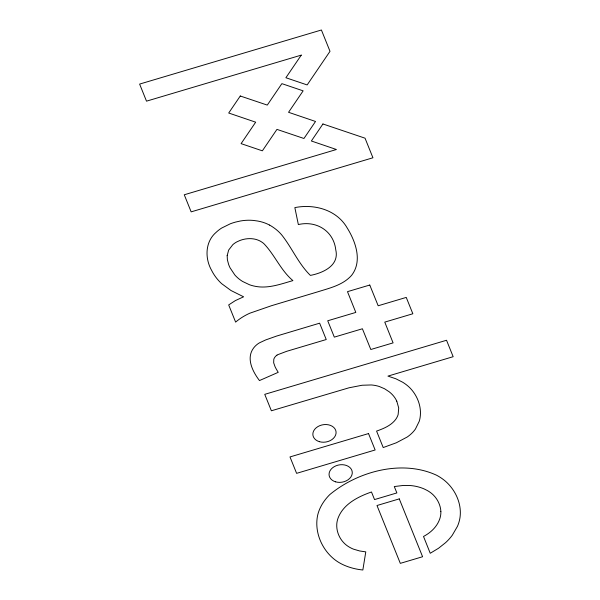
<?xml version="1.0" encoding="UTF-8"?>
<svg xmlns="http://www.w3.org/2000/svg" width="600" height="600" viewBox="0 0 600 600"><rect width="100%" height="100%" fill="white"/><g stroke="black" fill="none" stroke-linecap="round" stroke-linejoin="round"><path stroke-width="0.9" d="M396.787 401.197L398.715 408L398.145 414.518A23.625 17.692 -9.5 0 1 395.647 419.482C391.013 425.588 383.587 428.625 376.575 431.085L383.212 447.555L396.33 442.778L407.153 437.048A34.537 25.867 -9.5 0 0 410.295 434.647A33.742 25.275 -9.5 0 0 415.425 429.06L419.197 421.395A45.877 34.358 -9.5 0 0 420.075 417.765C421.808 407.107 417.623 395.918 410.25 388.215A49.927 37.395 -9.5 0 0 402.795 382.298L395.918 378.803L387.938 376.103L453.165 356.7L446.535 340.26L264.75 394.342L271.38 410.783L349.043 387.787L362.093 385.245L371.272 384.96A29.497 22.095 -9.5 0 1 379.298 386.505L384.518 388.732L389.22 391.808A37.845 28.35 -9.5 0 1 396.795 401.19M276.968 355.132A9.953 7.455 -9.5 0 0 273.803 359.272L273.668 362.798L275.1 366.832A78.18 58.552 -9.5 0 0 276.998 370.305L278.228 372.33L259.47 380.565C252.757 371.752 245.903 358.478 253.478 348.188A20.962 15.697 -9.5 0 1 257.355 344.25A16.508 12.367 -9.5 0 1 259.62 342.765L265.597 339.968L276.548 336.082L319.635 323.183L326.235 339.532L286.65 351.322L277.702 354.712A7.02 5.258 -9.5 0 0 276.998 355.147M269.58 225.067A57.293 42.907 -9.5 0 1 281.595 234.78C291.975 247.748 298.373 263.67 310.388 275.4C323.032 272.97 339.555 265.597 335.76 249.795C333.623 230.962 316.365 220.335 298.35 224.565L294.847 207.608C314.362 203.715 336.72 209.79 347.138 227.873C355.56 241.365 362.565 260.865 351.832 275.04A30.338 22.725 -9.5 0 1 349.987 277.035C341.468 285.39 329.46 288.142 318.45 291.623L271.515 305.7L249.743 313.237A52.44 39.27 -9.5 0 0 235.62 322.103L228.683 304.928L235.373 300.585L243.608 296.805L231 290.52L221.632 283.65A71.22 53.34 -9.5 0 1 211.605 270.345C204.788 258.428 205.05 241.815 216.053 232.417A34.957 26.182 -9.5 0 1 221.67 228.045L230.333 223.778A46.185 34.59 -9.5 0 1 235.515 222.097L240.315 221.01A36.998 27.713 -9.5 0 1 253.29 220.417L257.79 221.048A37.582 28.148 -9.5 0 1 269.558 225.09M440.857 511.507L440.857 513.037A34.162 25.59 -9.5 0 1 439.688 519.09C436.965 526.845 430.658 532.732 423.51 536.46L430.245 553.268L438.577 548.227L445.59 542.655A57.525 43.08 -9.5 0 0 452.272 535.26L457.47 526.312A55.845 41.828 -9.5 0 0 460.065 517.14C461.783 503.73 455.52 490.035 445.493 481.268A57.18 42.825 -9.5 0 0 436.65 475.268C402.225 459.278 357.998 471.263 329.805 494.572A57.075 42.75 -9.5 0 0 324.337 500.947A58.523 43.83 -9.5 0 0 321.48 505.44A56.49 42.307 -9.5 0 0 317.767 514.763C313.793 532.178 322.395 551.355 336.99 561.278A52.215 39.105 -9.5 0 0 342.51 564.435A55.387 41.483 -9.5 0 0 362.85 569.993L365.782 551.873L359.663 550.965L353.52 549.158A30.487 22.83 -9.5 0 1 351.218 548.138A32.88 24.622 -9.5 0 1 345.202 544.14C339.608 539.175 336.315 531.592 336.772 524.107A36.697 27.487 -9.5 0 1 338.025 518.197C343.312 504.022 358.072 496.688 371.483 491.985L374.543 499.575L396.87 492.93L394.29 486.548L403.388 485.438L410.213 485.528A38.168 28.59 -9.5 0 1 419.685 487.298A40.237 30.135 -9.5 0 1 424.388 489.053L427.327 490.53A35.707 26.737 -9.5 0 1 433.463 495.135C437.768 499.47 440.58 505.38 440.857 511.507M227.167 255.645L227.392 259.822L228.6 264.353A59.453 44.527 -9.5 0 0 230.085 267.855L234.877 275.025A44.527 33.352 -9.5 0 0 242.587 281.452L249.548 284.775A35.415 26.52 -9.5 0 0 259.935 286.942C271.26 287.685 282.195 283.665 292.897 280.605C280.725 270.375 274.822 254.993 263.918 243.705A24.668 18.473 -9.5 0 0 262.327 242.423L260.632 241.343A19.665 14.73 -9.5 0 0 253.53 238.913A20.122 15.067 -9.5 0 0 243.45 239.392L242.73 239.587A23.482 17.587 -9.5 0 0 239.843 240.525L236.903 241.853A19.117 14.317 -9.5 0 0 232.785 244.71L228.667 250.058L227.167 255.645M240.278 96L228.705 113.017L255.675 122.183L241.095 143.632L262.358 150.833L276.945 129.382L303.952 138.488L315.525 121.462L288.555 112.297L303.135 90.847L281.873 83.648L267.285 105.097L240.278 96M301.267 55.125L285.892 77.738L307.155 84.938L330.007 51.323L321.405 30L139.62 84.082L146.505 101.16L301.267 55.125M322.935 123.975L311.37 140.993L336.413 149.512L184.26 194.775L191.153 211.86L372.938 157.778L365.04 138.188L322.935 123.975M369.765 285.038L347.483 291.66L355.808 312.42L327.72 320.775L334.32 337.125L362.4 328.77L370.808 349.507L393.09 342.877L384.765 322.118L412.845 313.763L406.252 297.413L378.173 305.767L369.765 285.038M368.52 433.567L289.987 456.938L296.61 473.347L375.142 449.978L368.52 433.567M399.27 498.885L376.987 505.515L400.312 563.355L422.595 556.732L399.27 498.885M319.425 441.683A11.692 8.76 -9.5 0 0 336.06 431.888A11.692 8.76 -9.5 0 0 317.925 426.57A11.692 8.76 -9.5 0 0 319.425 441.683M335.618 481.838A11.692 8.76 -9.5 0 0 352.252 472.043A11.692 8.76 -9.5 0 0 334.118 466.725A11.692 8.76 -9.5 0 0 335.618 481.838"/></g></svg>
